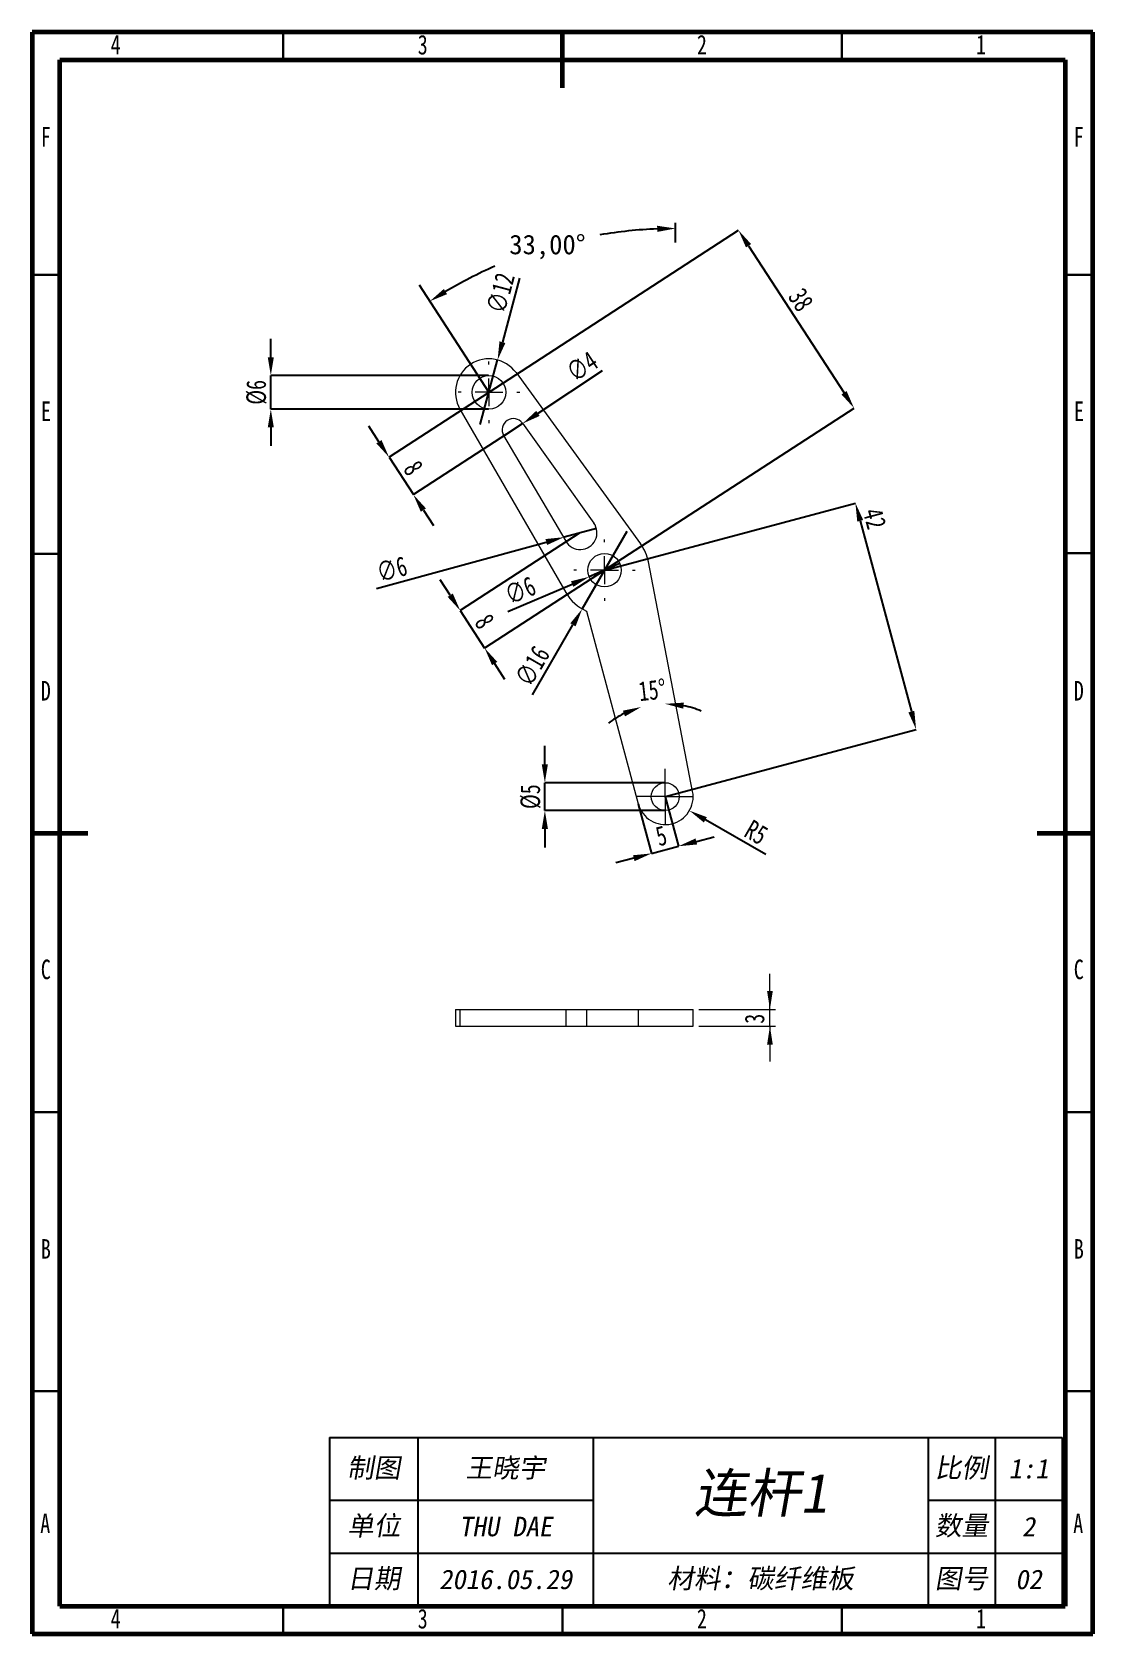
# Model space of a CAD drawing. Header units: millimetres. Extents: x 15 to 205, y 5 to 292.
import ezdxf

# ---------------------------------------------------------------- set-up
doc = ezdxf.new("R2010")
doc.units = ezdxf.units.MM
doc.header["$PDSIZE"] = -1
doc.layers.add('标注层', color=7, linetype='Continuous', lineweight=9, plot=False)
doc.styles.add('SLDTEXTSTYLE0', font='TXT', dxfattribs={"width": 0.75})
doc.styles.add('标注', font='simfang.ttf', dxfattribs={"oblique": 10, "height": 3.5})
doc.dimstyles.new('ISO-25', dxfattribs={"dimtxt": 2.5, "dimasz": 2.5, "dimexe": 1.25, "dimexo": 0.625, "dimtad": 1, "dimtxsty": 'Standard', "dimcen": 2.5, "dimadec": 0, "dimazin": 0, "dimtfac": 1, "dimtmove": 0, "dimatfit": 3, "dimfxl": 1, "dimarcsym": 0})
doc.dimstyles.new('SLDDIMSTYLE0', dxfattribs={"dimtxt": 3.5, "dimasz": 3.302, "dimexe": 0, "dimexo": 0.0625, "dimgap": 0.875, "dimtad": 1, "dimdec": 4, "dimzin": 12, "dimdsep": 46, "dimtxsty": 'SLDTEXTSTYLE0', "dimsah": 1, "dimcen": 0.09, "dimazin": 3, "dimtfac": 1, "dimtofl": 0, "dimtmove": 0, "dimatfit": 3, "dimfxl": 1, "dimfrac": 2, "dimtolj": 1, "dimtzin": 12, "dimarcsym": 0})
doc.dimstyles.new('SLDDIMSTYLE1', dxfattribs={"dimtxt": 3.5, "dimasz": 3.302, "dimexe": 0, "dimexo": 0.0625, "dimgap": 0.875, "dimtad": 1, "dimrnd": 1e-09, "dimzin": 12, "dimdsep": 46, "dimtxsty": 'SLDTEXTSTYLE0', "dimsah": 1, "dimcen": 0.09, "dimadec": 0, "dimazin": 3, "dimtfac": 1, "dimtofl": 0, "dimtmove": 0, "dimatfit": 3, "dimfxl": 1, "dimfrac": 2, "dimtolj": 1, "dimtzin": 12, "dimarcsym": 0})
doc.dimstyles.new('SLDDIMSTYLE2', dxfattribs={"dimtxt": 3.5, "dimasz": 3.302, "dimexe": 0, "dimexo": 0.0625, "dimgap": 0.875, "dimtad": 1, "dimrnd": 1e-09, "dimzin": 12, "dimdsep": 46, "dimtxsty": 'SLDTEXTSTYLE0', "dimsah": 1, "dimcen": 0.09, "dimadec": 0, "dimazin": 3, "dimtfac": 1, "dimtmove": 0, "dimatfit": 0, "dimfxl": 1, "dimfrac": 2, "dimtolj": 1, "dimtzin": 12, "dimarcsym": 0})
doc.dimstyles.new('SLDDIMSTYLE3', dxfattribs={"dimtxt": 3.5, "dimasz": 3.302, "dimexe": 0, "dimexo": 0.0625, "dimgap": 0.875, "dimtad": 1, "dimrnd": 1e-09, "dimzin": 12, "dimdsep": 46, "dimtxsty": 'SLDTEXTSTYLE0', "dimblk1": 'NONE', "dimsah": 1, "dimcen": 0, "dimadec": 0, "dimazin": 3, "dimtfac": 1, "dimtmove": 0, "dimatfit": 3, "dimldrblk": 'NONE', "dimfxl": 1, "dimfrac": 2, "dimtolj": 1, "dimtzin": 12, "dimarcsym": 0})
doc.dimstyles.new('SLDDIMSTYLE4', dxfattribs={"dimtxt": 3.5, "dimasz": 3.302, "dimexe": 0, "dimexo": 0.0625, "dimgap": 0.875, "dimtad": 1, "dimrnd": 1e-09, "dimzin": 12, "dimdsep": 46, "dimtxsty": 'SLDTEXTSTYLE0', "dimsah": 1, "dimcen": 0, "dimadec": 0, "dimazin": 3, "dimtfac": 1, "dimtofl": 0, "dimtmove": 0, "dimatfit": 3, "dimfxl": 1, "dimfrac": 2, "dimtolj": 1, "dimtzin": 12, "dimarcsym": 0})

# ---------------------------------------------------------------- blocks, each defined once
blk = doc.blocks.new('_D')
at = {"color": 0, "linetype": 'Continuous', "lineweight": -2, "transparency": 16777216}
for start, end in [(116.3957, 127.7915), (67.2085, 78.6043)]:
    blk.add_arc((128.4, 155.01), 16.63, start, end, dxfattribs=at)
at = {"color": 0, "linetype": 'Continuous', "transparency": 16777216}
for points in [[(120.81, 170.42), (121.2, 169.39), (124.09, 171.08)], [(131.63, 170.77), (131.74, 171.86), (128.4, 171.64)]]:
    blk.add_solid(points, dxfattribs=at)
at = {"layer": 'Defpoints', "color": 0, "linetype": 'Continuous', "transparency": 16777216}
for p in [(104.85, 242.89), (128.4, 225.05), (125.51, 171.39), (128.4, 155.01), (128.4, 88.13)]:
    blk.add_point(p, dxfattribs=at)
at = {"color": 0, "linetype": 'Continuous', "lineweight": 0, "transparency": 16777216, "insert": (123.44, 175.59), "char_height": 3.5, "attachment_point": 1, "rotation": 6.411, "style": 'SLDTEXTSTYLE0'}
blk.add_mtext('\\A1;15°', dxfattribs=at)
blk = doc.blocks.new('_D_1')
at = {"color": 0, "linetype": 'Continuous', "lineweight": -2, "transparency": 16777216}
for p, q in [((117.59, 195.6), (162.46, 207.62)), ((163.32, 204.43), (172.48, 170.24)), ((128.46, 155.03), (173.33, 167.05))]:
    blk.add_line(p, q, dxfattribs=at)
at = {"color": 0, "linetype": 'Continuous', "transparency": 16777216}
for points in [[(163.85, 204.58), (162.79, 204.29), (162.46, 207.62)], [(173.01, 170.39), (171.95, 170.1), (173.33, 167.05)]]:
    blk.add_solid(points, dxfattribs=at)
at = {"layer": 'Defpoints', "color": 0, "linetype": 'Continuous', "transparency": 16777216}
for p in [(117.53, 195.58), (173.33, 167.05), (128.4, 155.01)]:
    blk.add_point(p, dxfattribs=at)
at = {"color": 0, "linetype": 'Continuous', "lineweight": 0, "transparency": 16777216, "insert": (167.62, 205.28), "char_height": 3.5, "attachment_point": 2, "rotation": 285, "style": 'SLDTEXTSTYLE0'}
blk.add_mtext('\\A1;42', dxfattribs=at)
blk = doc.blocks.new('_D_3')
at = {"color": 0, "linetype": 'Continuous', "lineweight": -2, "transparency": 16777216}
for p, q in [((96.88, 227.49), (141.52, 256.48)), ((143.32, 253.71), (160.42, 227.38)), ((117.58, 195.62), (162.22, 224.61))]:
    blk.add_line(p, q, dxfattribs=at)
at = {"color": 0, "linetype": 'Continuous', "transparency": 16777216}
for points in [[(143.78, 254.01), (142.86, 253.41), (141.52, 256.48)], [(160.88, 227.67), (159.96, 227.08), (162.22, 224.61)]]:
    blk.add_solid(points, dxfattribs=at)
at = {"layer": 'Defpoints', "color": 0, "linetype": 'Continuous', "transparency": 16777216}
for p in [(96.83, 227.45), (162.22, 224.61), (117.53, 195.58)]:
    blk.add_point(p, dxfattribs=at)
at = {"color": 0, "linetype": 'Continuous', "lineweight": 0, "transparency": 16777216, "insert": (154.18, 245.01), "char_height": 3.5, "attachment_point": 2, "rotation": 303, "style": 'SLDTEXTSTYLE0'}
blk.add_mtext('\\A1;38', dxfattribs=at)
blk = doc.blocks.new('_D_4')
at = {"color": 0, "linetype": 'Continuous', "lineweight": -2, "transparency": 16777216}
for p, q in [((106.84, 160.82), (106.84, 164.12)), ((128.34, 157.51), (106.84, 157.51)), ((106.84, 152.51), (106.84, 157.51)), ((128.34, 152.51), (106.84, 152.51)), ((106.84, 149.21), (106.84, 145.91))]:
    blk.add_line(p, q, dxfattribs=at)
at = {"color": 0, "linetype": 'Continuous', "transparency": 16777216}
for points in [[(106.29, 160.82), (107.39, 160.82), (106.84, 157.51)], [(106.29, 149.21), (107.39, 149.21), (106.84, 152.51)]]:
    blk.add_solid(points, dxfattribs=at)
at = {"layer": 'Defpoints', "color": 0, "linetype": 'Continuous', "transparency": 16777216}
for p in [(106.84, 157.51), (128.4, 157.51), (128.4, 152.51)]:
    blk.add_point(p, dxfattribs=at)
at = {"color": 0, "linetype": 'Continuous', "lineweight": 0, "transparency": 16777216, "insert": (102.47, 155.01), "char_height": 3.5, "attachment_point": 2, "rotation": 90, "style": 'SLDTEXTSTYLE0'}
blk.add_mtext('\\A1;%%c5', dxfattribs=at)
blk = doc.blocks.new('_D_5')
at = {"color": 0, "linetype": 'Continuous', "lineweight": -2, "transparency": 16777216}
for p, q in [((120.29, 196.76), (114.77, 194.4)), ((100.19, 188.17), (111.73, 193.1))]:
    blk.add_line(p, q, dxfattribs=at)
at = {"color": 0, "linetype": 'Continuous', "transparency": 16777216}
blk.add_solid([(111.52, 193.61), (111.95, 192.6), (114.77, 194.4)], dxfattribs=at)
at = {"layer": 'Defpoints', "color": 0, "linetype": 'Continuous', "transparency": 16777216}
for p in [(120.29, 196.76), (114.77, 194.4)]:
    blk.add_point(p, dxfattribs=at)
at = {"color": 0, "linetype": 'Continuous', "lineweight": 0, "transparency": 16777216, "insert": (99.27, 192.53), "char_height": 3.5, "attachment_point": 1, "rotation": 23.1499, "style": 'SLDTEXTSTYLE0'}
blk.add_mtext('\\A1;∅6', dxfattribs=at)
blk = doc.blocks.new('_NONE')
blk = doc.blocks.new('_D_6')
at = {"color": 0, "linetype": 'Continuous', "lineweight": -2, "transparency": 16777216}
for p, q in [((57.76, 233.75), (57.76, 237.06)), ((96.77, 230.45), (57.76, 230.45)), ((57.76, 224.45), (57.76, 230.45)), ((96.77, 224.45), (57.76, 224.45)), ((57.76, 221.15), (57.76, 217.85))]:
    blk.add_line(p, q, dxfattribs=at)
at = {"color": 0, "linetype": 'Continuous', "transparency": 16777216}
for points in [[(57.21, 233.75), (58.31, 233.75), (57.76, 230.45)], [(57.21, 221.15), (58.31, 221.15), (57.76, 224.45)]]:
    blk.add_solid(points, dxfattribs=at)
at = {"layer": 'Defpoints', "color": 0, "linetype": 'Continuous', "transparency": 16777216}
for p in [(57.76, 230.45), (96.83, 230.45), (96.83, 224.45)]:
    blk.add_point(p, dxfattribs=at)
at = {"color": 0, "linetype": 'Continuous', "lineweight": 0, "transparency": 16777216, "insert": (53.38, 227.45), "char_height": 3.5, "attachment_point": 2, "rotation": 90, "style": 'SLDTEXTSTYLE0'}
blk.add_mtext('\\A1;%%c6', dxfattribs=at)
blk = doc.blocks.new('_D_7')
at = {"color": 0, "linetype": 'Continuous', "lineweight": -2, "transparency": 16777216}
for p, q in [((102.31, 247.89), (99.24, 236.44)), ((95.28, 221.66), (98.38, 233.25))]:
    blk.add_line(p, q, dxfattribs=at)
at = {"color": 0, "linetype": 'Continuous', "transparency": 16777216}
blk.add_solid([(98.71, 236.58), (99.77, 236.29), (98.38, 233.25)], dxfattribs=at)
at = {"layer": 'Defpoints', "color": 0, "linetype": 'Continuous', "transparency": 16777216}
for p in [(98.38, 233.25), (95.28, 221.66)]:
    blk.add_point(p, dxfattribs=at)
at = {"color": 0, "linetype": 'Continuous', "lineweight": 0, "transparency": 16777216, "insert": (96.27, 242.26), "char_height": 3.5, "attachment_point": 1, "rotation": 75, "style": 'SLDTEXTSTYLE0'}
blk.add_mtext('\\A1;∅12', dxfattribs=at)
blk = doc.blocks.new('_D_8')
at = {"color": 0, "linetype": 'Continuous', "lineweight": -2, "transparency": 16777216}
for p, q in [((121.53, 202.51), (113.53, 188.65)), ((104.63, 173.25), (111.88, 185.79))]:
    blk.add_line(p, q, dxfattribs=at)
at = {"color": 0, "linetype": 'Continuous', "transparency": 16777216}
blk.add_solid([(111.4, 186.07), (112.35, 185.52), (113.53, 188.65)], dxfattribs=at)
at = {"layer": 'Defpoints', "color": 0, "linetype": 'Continuous', "transparency": 16777216}
for p in [(121.53, 202.51), (113.53, 188.65)]:
    blk.add_point(p, dxfattribs=at)
at = {"color": 0, "linetype": 'Continuous', "lineweight": 0, "transparency": 16777216, "insert": (101.28, 176.19), "char_height": 3.5, "attachment_point": 1, "rotation": 60, "style": 'SLDTEXTSTYLE0'}
blk.add_mtext('\\A1;∅16', dxfattribs=at)
blk = doc.blocks.new('_D_9')
at = {"color": 0, "linetype": 'Continuous', "lineweight": -2, "transparency": 16777216}
for p, q in [((123.58, 153.66), (125.95, 144.84)), ((128.41, 154.95), (130.78, 146.13)), ((133.97, 146.99), (137.16, 147.84)), ((122.76, 143.98), (119.57, 143.13)), ((125.95, 144.84), (130.78, 146.13))]:
    blk.add_line(p, q, dxfattribs=at)
at = {"color": 0, "linetype": 'Continuous', "transparency": 16777216}
for points in [[(133.82, 147.52), (134.11, 146.45), (130.78, 146.13)], [(122.62, 144.51), (122.9, 143.45), (125.95, 144.84)]]:
    blk.add_solid(points, dxfattribs=at)
at = {"layer": 'Defpoints', "color": 0, "linetype": 'Continuous', "transparency": 16777216}
for p in [(128.4, 155.01), (123.57, 153.72), (130.78, 146.13)]:
    blk.add_point(p, dxfattribs=at)
at = {"color": 0, "linetype": 'Continuous', "lineweight": 0, "transparency": 16777216, "insert": (127.23, 149.71), "char_height": 3.5, "attachment_point": 2, "rotation": 15, "style": 'SLDTEXTSTYLE0'}
blk.add_mtext('\\A1;5', dxfattribs=at)
blk = doc.blocks.new('_D_10')
at = {"color": 0, "linetype": 'Continuous', "lineweight": -2, "transparency": 16777216}
blk.add_line((146.4, 144.62), (135.59, 150.86), dxfattribs=at)
at = {"color": 0, "linetype": 'Continuous', "transparency": 16777216}
blk.add_solid([(135.86, 151.34), (135.31, 150.39), (132.73, 152.51)], dxfattribs=at)
at = {"layer": 'Defpoints', "color": 0, "linetype": 'Continuous', "transparency": 16777216}
for p in [(128.4, 155.01), (132.73, 152.51)]:
    blk.add_point(p, dxfattribs=at)
at = {"color": 0, "linetype": 'Continuous', "lineweight": 0, "transparency": 16777216, "insert": (144.04, 151.04), "char_height": 3.5, "attachment_point": 1, "rotation": 330, "style": 'SLDTEXTSTYLE0'}
blk.add_mtext('\\A1;R5', dxfattribs=at)
blk = doc.blocks.new('_D_11')
at = {"color": 0, "linetype": 'Continuous', "lineweight": -2, "transparency": 16777216}
for p, q in [((96.78, 227.42), (78.93, 215.83)), ((77.13, 218.6), (75.33, 221.36)), ((101.14, 220.71), (83.29, 209.12)), ((78.93, 215.83), (83.29, 209.12)), ((85.09, 206.35), (86.88, 203.58))]:
    blk.add_line(p, q, dxfattribs=at)
at = {"color": 0, "linetype": 'Continuous', "transparency": 16777216}
for points in [[(77.59, 218.9), (76.67, 218.3), (78.93, 215.83)], [(85.55, 206.65), (84.62, 206.05), (83.29, 209.12)]]:
    blk.add_solid(points, dxfattribs=at)
at = {"layer": 'Defpoints', "color": 0, "linetype": 'Continuous', "transparency": 16777216}
for p in [(96.83, 227.45), (101.19, 220.74), (83.29, 209.12)]:
    blk.add_point(p, dxfattribs=at)
at = {"color": 0, "linetype": 'Continuous', "lineweight": 0, "transparency": 16777216, "insert": (84.78, 214.85), "char_height": 3.5, "attachment_point": 2, "rotation": 303, "style": 'SLDTEXTSTYLE0'}
blk.add_mtext('\\A1;8', dxfattribs=at)
blk = doc.blocks.new('_D_12')
at = {"color": 0, "linetype": 'Continuous', "lineweight": -2, "transparency": 16777216}
for p, q in [((113.12, 202.26), (91.69, 188.34)), ((117.48, 195.55), (96.05, 181.63)), ((89.89, 191.11), (88.09, 193.88)), ((91.69, 188.34), (96.05, 181.63)), ((97.84, 178.86), (99.64, 176.09))]:
    blk.add_line(p, q, dxfattribs=at)
at = {"color": 0, "linetype": 'Continuous', "transparency": 16777216}
for points in [[(90.35, 191.41), (89.43, 190.81), (91.69, 188.34)], [(98.31, 179.16), (97.38, 178.56), (96.05, 181.63)]]:
    blk.add_solid(points, dxfattribs=at)
at = {"layer": 'Defpoints', "color": 0, "linetype": 'Continuous', "transparency": 16777216}
for p in [(113.17, 202.29), (117.53, 195.58), (96.05, 181.63)]:
    blk.add_point(p, dxfattribs=at)
at = {"color": 0, "linetype": 'Continuous', "lineweight": 0, "transparency": 16777216, "insert": (97.54, 187.37), "char_height": 3.5, "attachment_point": 2, "rotation": 303, "style": 'SLDTEXTSTYLE0'}
blk.add_mtext('\\A1;8', dxfattribs=at)
blk = doc.blocks.new('_D_13')
at = {"color": 0, "linetype": 'Continuous', "lineweight": -2, "transparency": 16777216}
for p, q in [((117.08, 231.33), (105.6, 223.68)), ((99.52, 219.63), (102.85, 221.85))]:
    blk.add_line(p, q, dxfattribs=at)
at = {"color": 0, "linetype": 'Continuous', "transparency": 16777216}
blk.add_solid([(105.3, 224.14), (105.91, 223.22), (102.85, 221.85)], dxfattribs=at)
at = {"layer": 'Defpoints', "color": 0, "linetype": 'Continuous', "transparency": 16777216}
for p in [(102.85, 221.85), (99.52, 219.63)]:
    blk.add_point(p, dxfattribs=at)
at = {"color": 0, "linetype": 'Continuous', "lineweight": 0, "transparency": 16777216, "insert": (110.29, 232.06), "char_height": 3.5, "attachment_point": 1, "rotation": 33.6776, "style": 'SLDTEXTSTYLE0'}
blk.add_mtext('\\A1;∅4', dxfattribs=at)
blk = doc.blocks.new('_D_14')
at = {"color": 0, "linetype": 'Continuous', "lineweight": -2, "transparency": 16777216}
for p, q in [((116.06, 203.08), (110.28, 201.5)), ((76.7, 192.31), (107.09, 200.63))]:
    blk.add_line(p, q, dxfattribs=at)
at = {"color": 0, "linetype": 'Continuous', "transparency": 16777216}
blk.add_solid([(106.95, 201.16), (107.24, 200.1), (110.28, 201.5)], dxfattribs=at)
at = {"layer": 'Defpoints', "color": 0, "linetype": 'Continuous', "transparency": 16777216}
for p in [(110.28, 201.5), (116.06, 203.08)]:
    blk.add_point(p, dxfattribs=at)
at = {"color": 0, "linetype": 'Continuous', "lineweight": 0, "transparency": 16777216, "insert": (76.39, 196.76), "char_height": 3.5, "attachment_point": 1, "rotation": 15.3041, "style": 'SLDTEXTSTYLE0'}
blk.add_mtext('\\A1;∅6', dxfattribs=at)
blk = doc.blocks.new('SW_CENTERMARKSYMBOL_0')
at = {"color": 0, "linetype": 'Continuous', "lineweight": 0}
for p, q in [((0, 5), (0, 5.5)), ((-5, 0), (-5.5, 0)), ((0, 0), (-2.5, 0)), ((0, 0), (0, 2.5)), ((0, 0), (0, -2.5)), ((0, 0), (2.5, 0)), ((5, 0), (5.5, 0)), ((0, -5), (0, -5.5))]:
    blk.add_line(p, q, dxfattribs=at)
blk = doc.blocks.new('SW_CENTERMARKSYMBOL_1')
at = {"color": 0, "linetype": 'Continuous', "lineweight": 0}
for p, q in [((0, 5), (0, 5.5)), ((-5, 0), (-5.5, 0)), ((0, 0), (-2.5, 0)), ((0, 0), (0, 2.5)), ((0, 0), (0, -2.5)), ((0, 0), (2.5, 0)), ((5, 0), (5.5, 0)), ((0, -5), (0, -5.5))]:
    blk.add_line(p, q, dxfattribs=at)
blk = doc.blocks.new('SW_CENTERMARKSYMBOL_2')
at = {"color": 0, "linetype": 'Continuous', "lineweight": 0}
for p, q in [((0, 2.5), (0, 5)), ((-2.5, 0), (-5, 0)), ((0, 0), (-2.5, 0)), ((0, 0), (0, 2.5)), ((0, 0), (0, -2.5)), ((0, 0), (2.5, 0)), ((2.5, 0), (5, 0)), ((0, -2.5), (0, -5))]:
    blk.add_line(p, q, dxfattribs=at)
blk = doc.blocks.new('_D_15')
at = {"color": 7, "linetype": 'Continuous', "lineweight": 0, "transparency": 16777216}
for p, q in [((147.15, 116.89), (147.15, 123.24)), ((134.4, 116.89), (148.15, 116.89)), ((147.15, 113.89), (147.15, 116.89)), ((134.4, 113.89), (148.15, 113.89)), ((147.15, 113.89), (147.15, 107.54))]:
    blk.add_line(p, q, dxfattribs=at)
for points in [[(147.15, 116.89), (147.66, 120.19), (146.64, 120.19)], [(147.15, 113.89), (146.64, 110.59), (147.66, 110.59)]]:
    blk.add_solid(points, dxfattribs=at)
at = {"color": 7, "linetype": 'Continuous', "lineweight": 0, "transparency": 16777216, "insert": (142.64, 114.33), "char_height": 3.5, "attachment_point": 1, "rotation": 90, "style": 'SLDTEXTSTYLE0'}
blk.add_mtext('3', dxfattribs=at)
blk = doc.blocks.new('*D24')
at = {"color": 0, "lineweight": -2, "transparency": 16777216}
blk.add_line((130.26, 254.27), (130.26, 257.81), dxfattribs=at)
for start, end in [(92.3407, 99.6564), (113.5964, 120.6593)]:
    blk.add_arc((130.26, 175.97), 80.83, start, end, dxfattribs=at)
at = {"color": 0, "transparency": 16777216}
for points in [[(126.95, 257.29), (126.97, 256.19), (130.26, 256.81)], [(89.33, 245.04), (88.75, 245.97), (86.24, 243.77)]]:
    blk.add_solid(points, dxfattribs=at)
at = {"layer": 'Defpoints', "color": 0, "transparency": 16777216}
for p in [(114.84, 255.32), (130.26, 253.27), (84.38, 246.63), (130.26, 234.58), (96.83, 227.45)]:
    blk.add_point(p, dxfattribs=at)
at = {"color": 0, "transparency": 16777216, "insert": (107.3, 253.48), "char_height": 3.5, "attachment_point": 5}
blk.add_mtext('33,00°', dxfattribs=at)
blk = doc.blocks.new('*T31')
at = {"layer": '标注层', "color": 0, "linetype": 'ByBlock', "lineweight": -2, "transparency": 16777216}
for p, q in [((0, 0), (131.17, 0)), ((0, 0), (0, -30.22)), ((15.82, 0), (15.82, -30.22)), ((47.17, 0), (47.17, -30.22)), ((107.17, 0), (107.17, -30.22)), ((119.17, 0), (119.17, -30.22)), ((131.17, 0), (131.17, -30.22)), ((0, -11.27), (47.17, -11.27)), ((107.17, -11.27), (131.17, -11.27)), ((0, -20.73), (131.17, -20.73)), ((0, -30.22), (131.17, -30.22))]:
    blk.add_line(p, q, dxfattribs=at)
at = {"layer": '标注层', "transparency": 16777216, "attachment_point": 5, "style": '标注'}
for s, insert, char_height, width in [('制图', (7.91, -5.64), 3.5, 15.7048), ('王晓宇', (31.5, -5.64), 3.5, 31.2265), ('连杆1', (77.17, -10.36), 7, 59.88), ('比例', (113.17, -5.64), 3.5, 11.88), ('1:1', (125.17, -5.64), 3.5, 11.88), ('单位', (7.91, -16), 3.5, 15.7048), ('THU DAE', (31.5, -16), 3.5, 31.2265), ('数量', (113.17, -16), 3.5, 11.88), ('2', (125.17, -16), 3.5, 11.88), ('日期', (7.91, -25.47), 3.5, 15.7048), ('2016.05.29', (31.5, -25.47), 3.5, 31.2265), ('材料：碳纤维板', (77.17, -25.47), 3.5, 59.88), ('图号', (113.17, -25.47), 3.5, 11.88), ('02', (125.17, -25.47), 3.5, 11.88)]:
    blk.add_mtext(s, dxfattribs=dict(at, insert=insert, char_height=char_height, width=width))
blk = doc.blocks.new('简易零件标题栏')
blk.add_blockref('*T31', (0, 30.22))

msp = doc.modelspace()

# ---------------------------------------------------------------- linework, layer by layer
at = {"color": 7, "linetype": 'Continuous', "lineweight": 60}
for p, q in [((205, 292), (15, 292)), ((15, 292), (15, 5)), ((110, 282), (110, 292)), ((205, 5), (205, 292)), ((20, 287), (200, 287)), ((20, 10), (20, 287)), ((200, 287), (200, 10)), ((15, 148.5), (25, 148.5)), ((195, 148.5), (205, 148.5)), ((20, 10), (200, 10)), ((15, 5), (205, 5))]:
    msp.add_line(p, q, dxfattribs=at)
at = {"color": 7, "linetype": 'Continuous', "lineweight": 30}
for p, q in [((60, 287), (60, 292)), ((160, 287), (160, 292)), ((20, 248.5), (15, 248.5)), ((200, 248.5), (205, 248.5)), ((20, 198.5), (15, 198.5)), ((200, 198.65086), (205, 198.65086)), ((20, 98.5), (15, 98.5)), ((200, 98.5), (205, 98.5)), ((20, 48.5), (15, 48.5)), ((200, 48.5), (205, 48.5)), ((60, 10), (60, 5)), ((110, 10), (110, 5)), ((160, 10), (160, 5))]:
    msp.add_line(p, q, dxfattribs=at)
msp.add_line((96.83119, 227.45139), (84.37553, 246.63143))
at = {"color": 7, "linetype": 'Continuous', "lineweight": 15}
for p, q in [((101.68425, 230.97954), (123.99821, 200.28611)), ((91.63415, 224.45293), (110.59808, 191.58396)), ((102.81439, 221.90643), (115.6095, 204.03787)), ((99.46318, 219.73012), (110.58268, 200.77341)), ((133.3076, 155.95884), (125.38304, 197.09522)), ((114.31417, 188.25561), (123.56824, 153.71893)), ((90.83119, 116.88795), (90.83119, 113.88795)), ((90.83119, 116.88795), (91.63415, 116.88795)), ((91.63415, 116.88795), (91.63415, 113.88795)), ((91.63415, 116.88795), (110.59808, 116.88795)), ((110.59808, 116.88795), (110.59808, 113.88795)), ((110.59808, 116.88795), (114.31417, 116.88795)), ((114.31417, 116.88795), (114.31417, 113.88795)), ((114.31417, 116.88795), (123.56824, 116.88795)), ((123.56824, 116.88795), (123.56824, 113.88795)), ((123.56824, 116.88795), (133.39787, 116.88795)), ((133.39787, 113.88795), (133.39787, 116.88795)), ((90.83119, 113.88795), (91.63415, 113.88795)), ((91.63415, 113.88795), (110.59808, 113.88795)), ((110.59808, 113.88795), (114.31417, 113.88795)), ((114.31417, 113.88795), (123.56824, 113.88795)), ((123.56824, 113.88795), (133.39787, 113.88795))]:
    msp.add_line(p, q, dxfattribs=at)
at = {"color": 7, "linetype": 'Continuous', "lineweight": 40}
msp.add_line((20, 65.25), (20, 10), dxfattribs=at)
at = {"color": 7, "linetype": 'Continuous', "lineweight": 15}
for centre, radius in [((96.83119, 227.45139), 3), ((117.52747, 195.58191), 3), ((128.39787, 155.01303), 2.5)]:
    msp.add_circle(centre, radius, dxfattribs=at)
for centre, radius, start, end in [((96.83119, 227.45139), 6, 36.0169613, 209.9830387), ((101.1883, 220.74203), 2, 35.6052513, 210.3947487), ((113.17036, 202.29128), 3, 210.3947487, 35.6052513), ((117.52747, 195.58191), 8, 10.9039562, 36.0169613), ((117.52747, 195.58191), 8, 209.9830387, 246.3178125), ((128.39787, 155.01303), 5, 195, 10.9039562)]:
    msp.add_arc(centre, radius, start, end, dxfattribs=at)

# ---------------------------------------------------------------- block references
at = {"color": 7, "linetype": 'Continuous', "lineweight": 0}
for name, p in [('SW_CENTERMARKSYMBOL_1', (96.83119, 227.45139)), ('SW_CENTERMARKSYMBOL_0', (117.52747, 195.58191)), ('SW_CENTERMARKSYMBOL_2', (128.39787, 155.01303))]:
    msp.add_blockref(name, p, dxfattribs=at)
msp.add_blockref('简易零件标题栏', (68.29952, 10))

# ---------------------------------------------------------------- texts
at = {"color": 7, "linetype": 'Continuous', "lineweight": 0, "char_height": 3.5, "attachment_point": 2, "style": 'SLDTEXTSTYLE0'}
for s, insert in [('4', (29.96476, 291.4841)), ('3', (84.96476, 291.4841)), ('2', (134.96476, 291.4841)), ('1', (184.96476, 291.4841)), ('F', (17.46354, 274.9841)), ('F', (202.46354, 274.9841)), ('E', (17.50608, 225.81162)), ('E', (202.50608, 225.81162)), ('D', (17.4599, 175.7341)), ('D', (202.4599, 175.7341)), ('C', (17.46354, 125.81162)), ('C', (202.46354, 125.81162)), ('B', (17.47326, 75.7341)), ('B', (202.47326, 75.7341)), ('A', (17.36024, 26.56162)), ('A', (202.36024, 26.56162)), ('4', (29.96476, 9.4841)), ('3', (84.96476, 9.4841)), ('2', (134.96476, 9.4841)), ('1', (184.96476, 9.4841))]:
    msp.add_mtext(s, dxfattribs=dict(at, insert=insert))

# ---------------------------------------------------------------- dimensions: what is measured, and where the dimension line sits
dim = msp.add_angular_dim_2l(base=(114.83823, 255.32075), line1=((130.26197, 234.58027), (130.26197, 253.27398)), line2=((96.83119, 227.45139), (84.37553, 246.63143)), dimstyle='ISO-25', override={"dimtxt": 3.5, "dimasz": 3.302, "dimexe": 1, "dimexo": 1, "dimgap": 1.524, "dimtih": 1, "dimtoh": 1, "dimzin": 0, "dimadec": 2, "dimtzin": 0})
dim.commit()
dim.dimension.update_dxf_attribs({"geometry": '*D24', "text_midpoint": (107.30405, 253.47714)})
at = {"color": 7, "linetype": 'Continuous', "lineweight": 0}
for base, p1, p2, angle, dimstyle, picture, middle in [((162.22044, 224.60587), (96.83119, 227.45139), (117.52747, 195.58191), 303, 'SLDDIMSTYLE1', '_D_3', (150.51427, 242.63179)), ((83.28698, 209.11677), (96.83119, 227.45139), (101.1883, 220.74203), 303, 'SLDDIMSTYLE2', '_D_11', (81.10842, 212.47146)), ((173.33466, 167.0538), (117.52747, 195.58191), (128.39787, 155.01303), 285, 'SLDDIMSTYLE1', '_D_1', (163.39625, 204.14444)), ((96.04618, 181.6318), (113.17036, 202.29128), (117.52747, 195.58191), 303, 'SLDDIMSTYLE2', '_D_12', (93.86763, 184.98648)), ((130.77791, 146.13061), (123.56824, 153.71893), (128.39787, 155.01303), 15, 'SLDDIMSTYLE2', '_D_9', (128.36309, 145.48356)), ((147.15011, 116.88795), (133.39787, 113.88795), (133.39787, 116.88795), 90, 'SLDDIMSTYLE2', '_D_15', (147.15011, 115.61897))]:
    dim = msp.add_linear_dim(base=base, p1=p1, p2=p2, angle=angle, dimstyle=dimstyle, dxfattribs=at)
    dim.commit()
    dim.dimension.update_dxf_attribs({"geometry": picture, "text_midpoint": middle, "dimtype": 160})
for p1, p2, picture, middle in [((95.27827, 221.65584), (98.3841, 233.24695), '_D_7', (101.28946, 244.08989)), ((99.52396, 219.63299), (102.85264, 221.85107), '_D_13', (114.53628, 229.6365)), ((116.06398, 203.0831), (110.27674, 201.49945), '_D_14', (79.65198, 193.11914)), ((121.52747, 202.51012), (113.52747, 188.65371), '_D_8', (106.60178, 176.65806)), ((120.28591, 196.76133), (114.76903, 194.4025), '_D_5', (103.00378, 189.37208))]:
    dim = msp.add_diameter_dim_2p(p1=p1, p2=p2, dimstyle='SLDDIMSTYLE3', dxfattribs=at)
    dim.commit()
    dim.dimension.update_dxf_attribs({"geometry": picture, "text_midpoint": middle, "dimtype": 163})
dim = msp.add_angular_dim_2l(base=(125.51023, 171.38968), line1=((128.39787, 225.04958), (128.39787, 88.13305)), line2=((104.85072, 242.8922), (128.39787, 155.01303)), dimstyle='SLDDIMSTYLE0', dxfattribs=at)
dim.commit()
dim.dimension.update_dxf_attribs({"geometry": '_D', "text_midpoint": (126.54105, 171.53832), "dimtype": 162})
for base, p1, p2, picture, middle in [((57.7556, 230.45139), (96.83119, 224.45139), (96.83119, 230.45139), '_D_6', (57.7556, 227.45139)), ((106.84295, 157.51303), (128.39787, 152.51303), (128.39787, 157.51303), '_D_4', (106.84295, 155.01303))]:
    dim = msp.add_linear_dim(base=base, p1=p1, p2=p2, angle=90, text='%%c<>', dimstyle='SLDDIMSTYLE2', dxfattribs=at)
    dim.commit()
    dim.dimension.update_dxf_attribs({"geometry": picture, "text_midpoint": middle, "dimtype": 160})
dim = msp.add_radius_dim(center=(128.39787, 155.01303), mpoint=(132.728, 152.51303), dimstyle='SLDDIMSTYLE4', dxfattribs=at)
dim.commit()
dim.dimension.update_dxf_attribs({"geometry": '_D_10', "text_midpoint": (143.74439, 146.15271), "dimtype": 164})

doc.saveas('drawing.dxf')
